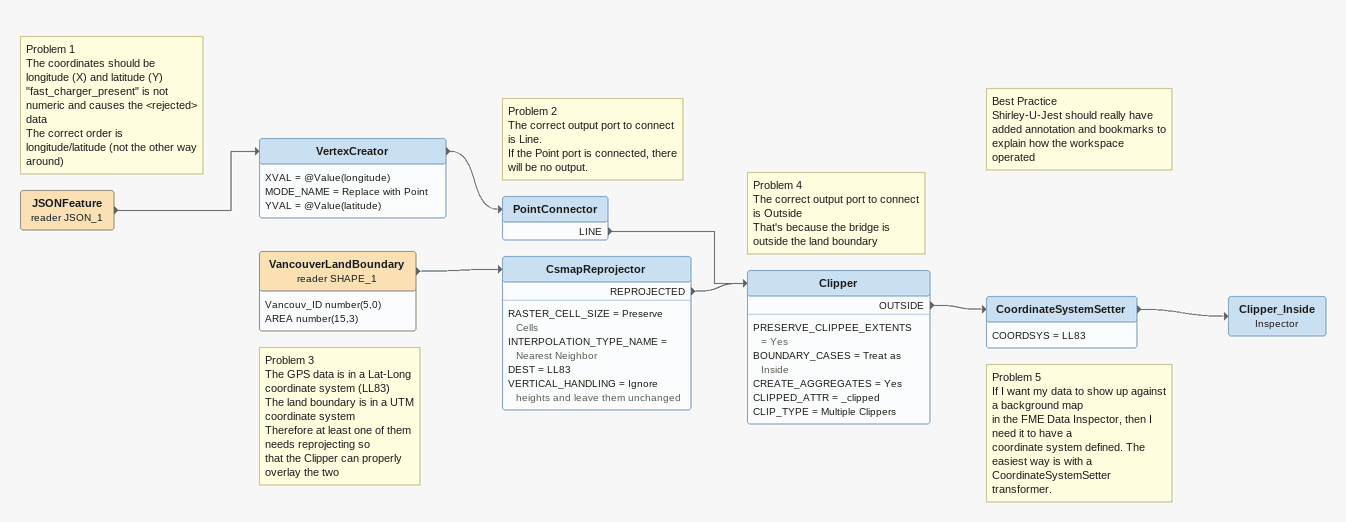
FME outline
JSONFeature (reader JSON_1)
    -> VertexCreator
Note: Problem 1 / The coordinates should be longitude (X) and latitude (Y) / "fast_charger_present" is not numeric and causes the <rejected> data / The correct order is longitude/latitude (not the other way around)
VertexCreator
    XVAL = @Value(longitude)
    MODE_NAME = Replace with Point
    YVAL = @Value(latitude)
    -> PointConnector
Note: Problem 2 / The correct output port to connect is Line. / If the Point port is connected, there will be no output.
PointConnector
    LINE -> Clipper
VancouverLandBoundary (reader SHAPE_1)
    attributes: Vancouv_ID number(5,0), AREA number(15,3)
    -> CsmapReprojector
Note: Problem 3 / The GPS data is in a Lat-Long coordinate system (LL83) / The land boundary is in a UTM coordinate system / Therefore at least one of them needs reprojecting so / that the Clipper can properly overlay the two
CsmapReprojector
    RASTER_CELL_SIZE = Preserve Cells
    INTERPOLATION_TYPE_NAME = Nearest Neighbor
    DEST = LL83
    VERTICAL_HANDLING = Ignore heights and leave them unchanged
    REPROJECTED -> Clipper
Note: Problem 4 / The correct output port to connect is Outside / That's because the bridge is outside the land boundary
Note: Best Practice / Shirley-U-Jest should really have added annotation and bookmarks to explain how the workspace operated
Clipper
    PRESERVE_CLIPPEE_EXTENTS = Yes
    BOUNDARY_CASES = Treat as Inside
    CREATE_AGGREGATES = Yes
    CLIPPED_ATTR = _clipped
    CLIP_TYPE = Multiple Clippers
    OUTSIDE -> CoordinateSystemSetter
Note: Problem 5 / If I want my data to show up against a background map / in the FME Data Inspector, then I need it to have a / coordinate system defined. The easiest way is with a / CoordinateSystemSetter transformer.
CoordinateSystemSetter
    COORDSYS = LL83
    -> Clipper_Inside
Clipper_Inside: Inspector
